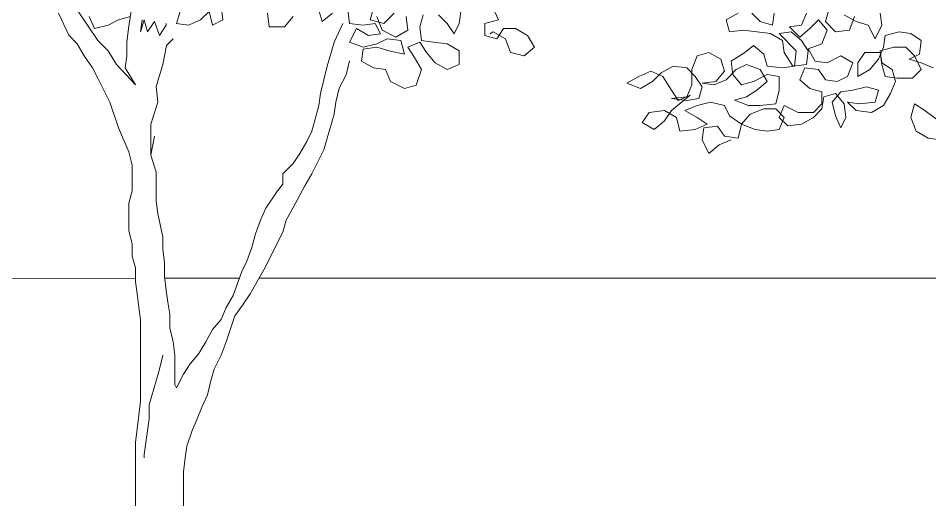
# Model space of a CAD drawing. Header units: metres. Extents: x 14 to 155, y 0 to 125.
# Drawn here: x 53.46 to 54.312, y 38.695 to 39.145 of the extents above; entities that cross this region are included whole.
import ezdxf

# ---------------------------------------------------------------- set-up
doc = ezdxf.new("R2010")
doc.units = ezdxf.units.M
doc.layers.add('PDF3_Geometry', color=9, linetype='Continuous', true_color=0x808080)
doc.layers.add('PDF_Geometry', color=7, linetype='Continuous', true_color=0xc0c0c0)

msp = doc.modelspace()

# ---------------------------------------------------------------- linework, layer by layer
at = {"layer": 'PDF3_Geometry', "color": 0, "lineweight": 0}
for points in [[(53.45129, 39.31353), (53.46245, 39.29113), (53.46882, 39.27988), (53.4737, 39.27031), (53.47848, 39.25747), (53.48326, 39.24631), (53.48804, 39.23666), (53.49123, 39.22391), (53.49451, 39.21266), (53.50089, 39.19025), (53.50248, 39.17909), (53.50567, 39.16784), (53.52489, 39.13906), (53.53446, 39.12462), (53.54411, 39.11506), (53.55208, 39.10222), (53.56971, 39.08309), (53.56005, 39.09903), (53.56165, 39.11028), (53.56165, 39.12303), (53.56333, 39.13588), (53.56652, 39.15828)], [(53.56973, 38.65895), (53.56972, 38.74858), (53.57132, 38.76142), (53.57291, 38.77417), (53.5745, 38.78702), (53.5745, 38.8638), (53.57291, 38.87505), (53.57131, 38.8879), (53.56972, 38.89905), (53.56972, 38.9119), (53.56653, 38.92305), (53.56653, 38.9343), (53.56334, 38.94705), (53.56334, 38.97265), (53.56653, 38.9839), (53.56653, 39.0079), (53.56334, 39.02065), (53.55368, 39.04306), (53.54571, 39.06706), (53.53446, 39.08947), (53.52968, 39.09903), (53.52171, 39.11028), (53.51533, 39.12144), (53.50727, 39.1295), (53.4977, 39.15031)], [(53.65457, 38.87505), (53.66094, 38.88621), (53.669, 38.90862), (53.67378, 38.91828), (53.67856, 38.93103), (53.68175, 38.94387), (53.68653, 38.95672), (53.69141, 38.96787), (53.70256, 38.98391), (53.70734, 38.99028), (53.70734, 38.99984), (53.717, 39.0095), (53.72338, 39.01906), (53.72975, 39.03031), (53.73453, 39.03988), (53.73781, 39.05113), (53.741, 39.06388), (53.74259, 39.07504), (53.74897, 39.10072), (53.75544, 39.12313), (53.7634, 39.14066)], [(53.60496, 39.12631), (53.59858, 39.11994), (53.5954, 39.10231), (53.58893, 39.0815), (53.59052, 39.06706), (53.58415, 39.04625), (53.58415, 39.01746), (53.58734, 39.03509), (53.58415, 39.01746), (53.58893, 39.00143), (53.58893, 38.97424), (53.59053, 38.96299), (53.59531, 38.94059), (53.59531, 38.92943), (53.59691, 38.91659), (53.59691, 38.90384), (53.5985, 38.89099), (53.60009, 38.87983), (53.60169, 38.86868), (53.60169, 38.85583), (53.60488, 38.84299), (53.60647, 38.83024), (53.60647, 38.81739), (53.60647, 38.80305), (53.60807, 38.79986), (53.61453, 38.81261), (53.62091, 38.82218), (53.62888, 38.83183), (53.63535, 38.84299), (53.64172, 38.85424), (53.64969, 38.8638), (53.65447, 38.87505)], [(53.76978, 39.10551), (53.76659, 39.09266), (53.76022, 39.07991), (53.75694, 39.06707), (53.75534, 39.05591)], [(53.75534, 39.05582), (53.74897, 39.03341), (53.74578, 39.02225), (53.73931, 39.00941), (53.73453, 38.99984), (53.72816, 38.98859), (53.71691, 38.96778), (53.71053, 38.95662), (53.70735, 38.94537), (53.68972, 38.91021), (53.67697, 38.88781), (53.6705, 38.87815)], [(53.6706, 38.87824), (53.66263, 38.86709), (53.65457, 38.84299), (53.64979, 38.83024), (53.64341, 38.8174), (53.64022, 38.80624), (53.63704, 38.79339), (53.63216, 38.78224), (53.62738, 38.77099), (53.6226, 38.75983), (53.61782, 38.74539), (53.61623, 38.73423), (53.61463, 38.72139), (53.61463, 38.70864), (53.61464, 38.59013)], [(53.59531, 38.83024), (53.59213, 38.81739), (53.58894, 38.80624), (53.58247, 38.78383), (53.58247, 38.77099), (53.57929, 38.74858), (53.57769, 38.73742), (53.57769, 38.73423)]]:
    msp.add_lwpolyline(points, dxfattribs=at)
at = {"layer": 'PDF3_Geometry', "color": 0, "lineweight": 5}
for points in [[(52.51508, 38.9022), (53.56972, 38.90224)], [(53.59691, 38.90224), (53.66731, 38.90224)], [(53.68494, 38.90224), (54.76996, 38.90229)]]:
    msp.add_lwpolyline(points, dxfattribs=at)
at = {"layer": 'PDF_Geometry', "color": 0, "lineweight": 0}
for points in [[(53.73781, 39.16466), (53.74418, 39.14226), (53.75384, 39.15023)], [(53.64977, 39.1566), (53.65137, 39.14385), (53.64171, 39.13907), (53.63852, 39.15182), (53.63055, 39.14385), (53.6193, 39.13906), (53.60815, 39.14066), (53.61133, 39.15182)], [(53.56493, 39.14703), (53.55368, 39.14384), (53.54411, 39.13906), (53.53136, 39.13587), (53.52649, 39.14703)], [(53.69299, 39.15022), (53.69459, 39.13747), (53.70903, 39.13747), (53.717, 39.14704)], [(53.76818, 39.15341), (53.76978, 39.14066), (53.78262, 39.13907), (53.79378, 39.14067), (53.79866, 39.13101), (53.78741, 39.12941), (53.77625, 39.13588), (53.76978, 39.12304), (53.78262, 39.11826), (53.79537, 39.12145), (53.80503, 39.12623), (53.81778, 39.12463), (53.82106, 39.11188), (53.80663, 39.11507), (53.79537, 39.11826), (53.78262, 39.11666), (53.78103, 39.10541), (53.79219, 39.09904), (53.80344, 39.09745), (53.80822, 39.08619), (53.82106, 39.07982), (53.83222, 39.08301), (53.837, 39.09745), (53.83063, 39.1086), (53.82425, 39.11826), (53.83541, 39.12304), (53.84178, 39.11348), (53.84985, 39.10382), (53.861, 39.09745), (53.87225, 39.10223), (53.87225, 39.11507), (53.861, 39.12145), (53.84825, 39.12304), (53.837, 39.12464), (53.83541, 39.13748), (53.83859, 39.14864)], [(53.79219, 39.15501), (53.789, 39.14385), (53.80184, 39.14067), (53.81141, 39.15023)], [(53.82266, 39.14704), (53.82425, 39.1342), (53.813, 39.12782), (53.80025, 39.1342), (53.79537, 39.14704)], [(53.85303, 39.14864), (53.861, 39.14067), (53.86747, 39.13101), (53.87225, 39.14067), (53.87385, 39.15183)], [(53.90422, 39.15501), (53.909, 39.14386), (53.89625, 39.14067), (53.89625, 39.12942), (53.90741, 39.12623), (53.91388, 39.13589), (53.92504, 39.13589), (53.93629, 39.12942), (53.94266, 39.11826), (53.93301, 39.1102), (53.92026, 39.11348), (53.91547, 39.12623), (53.90422, 39.13261), (53.90103, 39.13101)], [(54.12661, 39.03183), (54.11545, 39.02705), (54.1058, 39.01898), (54.09942, 39.03183), (54.10102, 39.04299), (54.11377, 39.04467), (54.12024, 39.03502), (54.13299, 39.03342), (54.13617, 39.04627), (54.14902, 39.04139), (54.16017, 39.0398), (54.17142, 39.04139), (54.17621, 39.05265), (54.16824, 39.06061), (54.15699, 39.06061), (54.14424, 39.05583), (54.13617, 39.04627), (54.12502, 39.05424), (54.12023, 39.0638), (54.10739, 39.06708), (54.09464, 39.0638), (54.08339, 39.05902), (54.09464, 39.05264), (54.1042, 39.04627), (54.09305, 39.04139), (54.07861, 39.0398), (54.07542, 39.05264), (54.06417, 39.05902), (54.04983, 39.05742), (54.04336, 39.04786), (54.05461, 39.04139), (54.06417, 39.04945), (54.07064, 39.05902), (54.08817, 39.07346), (54.07701, 39.06867), (54.07064, 39.07824), (54.06257, 39.09108), (54.05142, 39.09586), (54.04017, 39.09108), (54.02901, 39.08461), (54.04176, 39.07983), (54.05301, 39.0862), (54.06098, 39.09427), (54.07223, 39.10064), (54.08498, 39.09905), (54.09304, 39.09108), (54.09942, 39.08142), (54.09623, 39.07027), (54.08498, 39.06867), (54.07064, 39.07027), (54.08498, 39.07186), (54.08976, 39.08302), (54.08976, 39.09746), (54.09464, 39.11021), (54.10579, 39.11349), (54.11705, 39.10702), (54.12023, 39.09586), (54.11217, 39.08621), (54.09942, 39.08461), (54.11058, 39.08302), (54.12183, 39.0878), (54.13139, 39.09746), (54.14105, 39.10224), (54.1538, 39.09746), (54.16017, 39.08621), (54.15061, 39.07824), (54.14105, 39.07186), (54.1298, 39.06868), (54.14264, 39.0638), (54.1538, 39.0638), (54.16824, 39.0654), (54.17142, 39.07824), (54.17142, 39.09108), (54.16017, 39.09268), (54.14742, 39.08621), (54.13617, 39.08302), (54.1282, 39.09268), (54.12661, 39.10543), (54.13945, 39.11349), (54.14742, 39.11987), (54.15698, 39.1118), (54.16017, 39.10065), (54.17461, 39.09905), (54.18586, 39.10065), (54.18745, 39.11509), (54.17142, 39.13102), (54.18258, 39.13262), (54.19224, 39.12465), (54.19861, 39.11509), (54.19702, 39.10224), (54.18427, 39.10065), (54.1762, 39.11349), (54.17461, 39.12465), (54.16345, 39.13102), (54.15061, 39.13262), (54.13786, 39.13421), (54.12501, 39.13262), (54.12183, 39.14387), (54.13298, 39.15024)], [(54.14583, 39.15024), (54.1538, 39.14227), (54.16505, 39.13909), (54.16664, 39.15024)], [(54.19702, 39.15024), (54.19223, 39.13909), (54.18098, 39.13749), (54.19064, 39.12784), (54.2002, 39.1359), (54.20827, 39.14387), (54.21624, 39.13421), (54.21145, 39.12146), (54.19861, 39.11668), (54.20499, 39.10543), (54.21624, 39.10384), (54.22899, 39.11021), (54.24024, 39.10384), (54.23546, 39.09109), (54.2258, 39.08621), (54.21464, 39.0878), (54.20827, 39.09746), (54.19542, 39.09905), (54.19064, 39.0878), (54.20021, 39.07983), (54.21146, 39.07665), (54.21146, 39.0654), (54.20339, 39.05743), (54.18905, 39.05743), (54.17621, 39.0638), (54.17142, 39.05264), (54.17939, 39.04468), (54.19224, 39.04627), (54.20339, 39.05265), (54.21146, 39.06062), (54.21305, 39.07187), (54.22421, 39.07505), (54.23227, 39.0654), (54.23386, 39.05265), (54.22899, 39.04299), (54.22421, 39.05424), (54.22102, 39.06708), (54.22899, 39.07665), (54.24024, 39.07824), (54.25308, 39.08143), (54.26424, 39.07824), (54.26105, 39.06709), (54.24661, 39.0654), (54.23546, 39.06709), (54.24343, 39.05902), (54.25787, 39.05743), (54.26902, 39.06381), (54.2754, 39.07506), (54.28027, 39.08621), (54.27708, 39.09746), (54.26743, 39.10384), (54.26583, 39.11509), (54.27868, 39.11828), (54.28983, 39.11828), (54.2978, 39.11021), (54.30427, 39.09746), (54.29621, 39.08949), (54.28187, 39.08949), (54.27061, 39.09109), (54.26743, 39.10224), (54.26583, 39.11349), (54.25139, 39.11349), (54.24502, 39.10384), (54.24502, 39.09109), (54.25627, 39.09746), (54.26424, 39.10703), (54.26902, 39.11828), (54.27061, 39.12943), (54.28346, 39.13262), (54.29461, 39.13103), (54.30427, 39.12465), (54.30268, 39.11181), (54.29302, 39.10703), (54.30427, 39.10384), (54.31543, 39.09906)], [(54.21783, 39.15343), (54.21464, 39.14228), (54.22421, 39.13262), (54.23705, 39.13421), (54.24183, 39.14706)], [(54.26583, 39.15025), (54.26743, 39.13909), (54.26105, 39.12625), (54.25467, 39.13909), (54.24342, 39.14228), (54.23227, 39.14865)], [(53.52489, 39.13906), (53.52489, 39.13906)], [(53.57608, 39.14384), (53.57449, 39.13269), (53.57768, 39.14384), (53.58086, 39.13269), (53.58733, 39.14225), (53.59212, 39.12941), (53.59849, 39.13906), (53.59849, 39.14066)], [(54.31862, 39.05106), (54.30746, 39.05903), (54.2978, 39.0654), (54.29462, 39.05265), (54.29949, 39.03981), (54.31065, 39.03343), (54.3219, 39.03184)]]:
    msp.add_lwpolyline(points, dxfattribs=at)

doc.saveas('drawing.dxf')
